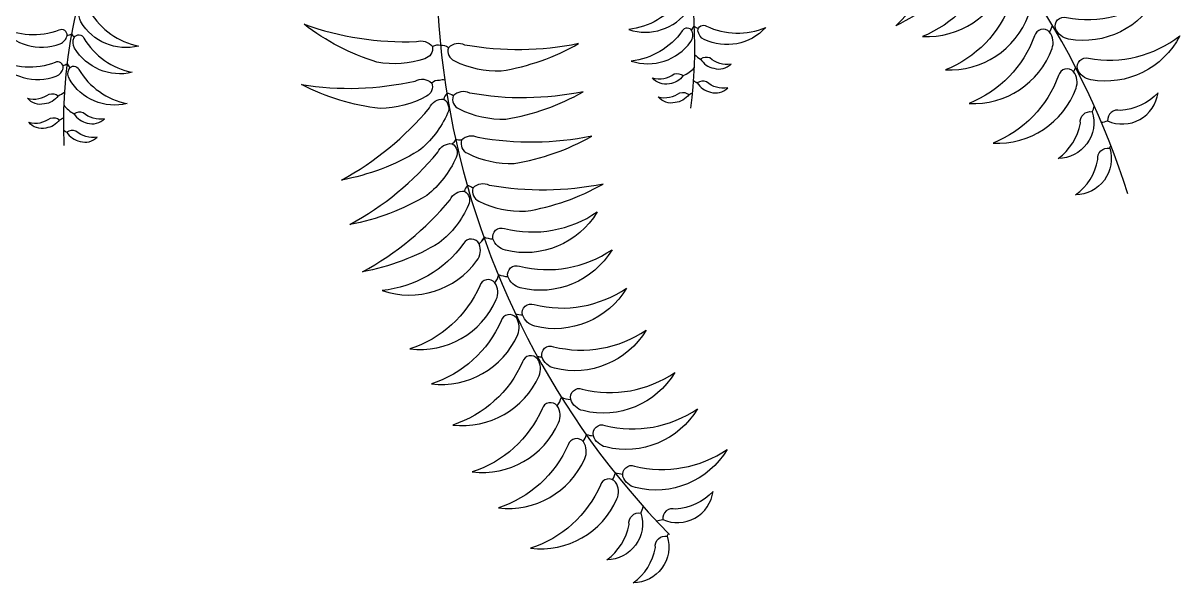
# Model space of a CAD drawing. Extents: x 220.6 to 320.1, y 139.4 to 202.4.
# Drawn here: x 226.807 to 227.691, y 182.535 to 182.963 of the extents above; entities that cross this region are included whole.
import ezdxf

# ---------------------------------------------------------------- set-up
doc = ezdxf.new("R2010")
doc.units = 0
for name, color, linetype in [('Layer1', 252, 'CONTINUOUS'), ('VEGET', 64, 'CONTINUOUS'), ('VEGET-I', 62, 'CONTINUOUS')]:
    doc.layers.add(name, color=color, linetype=linetype)

# ---------------------------------------------------------------- blocks, each defined once
blk = doc.blocks.new('Veget-04')
at = {"layer": 'VEGET'}
for points in [[(0.36386, -0.22444, -0.125095), (0.35027, -0.2584, -0.090715), (0.29994, -0.29585, 0.094652), (0.34933, -0.22445, -0.322363), (0.35815, -0.21509, -0.376832)], [(0.32022, -0.30403, 0.329965), (0.38359, -0.26219, 0.255249), (0.38175, -0.24952, 0.604197), (0.37026, -0.25249, -0.21371)], [(0.09571, -0.29872, 0.329965), (0.14119, -0.28388, 0.255249), (0.14218, -0.27587, 0.604197), (0.13471, -0.27575, -0.21371)], [(0.33771, -0.32958, 0.329965), (0.40108, -0.28774, 0.255249), (0.39924, -0.27507, 0.604197), (0.38774, -0.27804, -0.21371)], [(0.49991, -0.2724, -0.329965), (0.43185, -0.30607, -0.255249), (0.42183, -0.2981, -0.604197), (0.43018, -0.28966, 0.21371)], [(-0.27876, -0.31141, -0.329965), (-0.32285, -0.29285, -0.255249), (-0.32318, -0.28479, -0.604197), (-0.31572, -0.28529, 0.21371)], [(-0.38475, -0.29666, 0.329965), (-0.3387, -0.30961, 0.255249), (-0.33342, -0.30352, 0.604197), (-0.33957, -0.29926, -0.21371)], [(-0.06012, -0.32107, -0.125095), (-0.0966, -0.32369, -0.090715), (-0.15228, -0.29479, 0.094652), (-0.06647, -0.30799, -0.322363), (-0.0542, -0.31184, -0.376832)], [(0.09764, -0.32284, 0.329965), (0.14312, -0.308, 0.255249), (0.14411, -0.29999, 0.604197), (0.13663, -0.29988, -0.21371)], [(0.20038, -0.29727, -0.329965), (0.15341, -0.30637, -0.255249), (0.14865, -0.29985, -0.604197), (0.15513, -0.29612, 0.21371)], [(0.35578, -0.3552, 0.329965), (0.41916, -0.31336, 0.255249), (0.41731, -0.30069, 0.604197), (0.40582, -0.30365, -0.21371)], [(-0.28355, -0.33146, -0.329965), (-0.32764, -0.3129, -0.255249), (-0.32797, -0.30484, -0.604197), (-0.32051, -0.30534, 0.21371)], [(0.51684, -0.30349, -0.329965), (0.44877, -0.33716, -0.255249), (0.43876, -0.32919, -0.604197), (0.44711, -0.32075, 0.21371)], [(-0.0375, -0.32266, 0.125095), (-0.00175, -0.33037, 0.090715), (0.05743, -0.30956, -0.094652), (-0.02938, -0.31061, 0.322363), (-0.04207, -0.31269, 0.376832)], [(-0.38773, -0.32135, 0.329965), (-0.34168, -0.3343, 0.255249), (-0.3364, -0.32821, 0.604197), (-0.34255, -0.32395, -0.21371)], [(-0.28747, -0.35534, -0.329965), (-0.33156, -0.33678, -0.255249), (-0.33189, -0.32872, -0.604197), (-0.32443, -0.32922, 0.21371)], [(0.16069, -0.32835, 0.28393), (0.17393, -0.32511, -0.227693), (0.15763, -0.32049, 0.226715), (0.1506, -0.32128, 0.20945)], [(0.12677, -0.34014, -0.28393), (0.11387, -0.33576, 0.227693), (0.13051, -0.33258, -0.226715), (0.13744, -0.33398, -0.20945)], [(0.37411, -0.38548, 0.329965), (0.43749, -0.34364, 0.255249), (0.43564, -0.33097, 0.604197), (0.42415, -0.33394, -0.21371)], [(-0.05889, -0.34979, -0.125095), (-0.09427, -0.35906, -0.090715), (-0.1543, -0.34085, 0.094652), (-0.06753, -0.3381, -0.322363), (-0.05476, -0.33963, -0.376832)], [(0.15814, -0.34658, 0.28393), (0.17138, -0.34334, -0.227693), (0.15508, -0.33872, 0.226715), (0.14805, -0.33951, 0.20945)], [(-0.35076, -0.35561, -0.28393), (-0.36368, -0.35128, 0.227693), (-0.34706, -0.34803, -0.226715), (-0.34012, -0.3494, -0.20945)], [(-0.04262, -0.3626, -0.125095), (-0.06499, -0.39154, -0.090715), (-0.12366, -0.41376, 0.094652), (-0.0566, -0.35862, -0.322363), (-0.04555, -0.35204, -0.376832)], [(-0.03389, -0.35942, 0.125095), (0.00187, -0.36712, 0.090715), (0.06104, -0.34631, -0.094652), (-0.02577, -0.34736, 0.322363), (-0.03846, -0.34945, 0.376832)], [(0.13117, -0.3546, -0.28393), (0.11827, -0.35021, 0.227693), (0.13491, -0.34704, -0.226715), (0.14184, -0.34844, -0.20945)], [(0.46162, -0.36856, 0.501141), (0.50015, -0.34705, -0.193229), (0.47134, -0.36058, 0.523934)], [(-0.31793, -0.37017, 0.28393), (-0.30471, -0.36687, -0.227693), (-0.32103, -0.36232, 0.226715), (-0.32806, -0.36315, 0.20945)], [(0.44992, -0.36163, -0.501141), (0.42388, -0.39726, 0.193229), (0.44082, -0.37031, -0.523934)], [(-0.34972, -0.37399, -0.28393), (-0.36265, -0.36966, 0.227693), (-0.34602, -0.3664, -0.226715), (-0.33908, -0.36778, -0.20945)], [(-0.32351, -0.38421, 0.28393), (-0.31029, -0.38091, -0.227693), (-0.32661, -0.37637, 0.226715), (-0.33364, -0.37719, 0.20945)], [(-0.03623, -0.39653, -0.125095), (-0.0586, -0.42547, -0.090715), (-0.11727, -0.44769, 0.094652), (-0.05021, -0.39255, -0.322363), (-0.03916, -0.38597, -0.376832)], [(-0.0275, -0.39334, 0.125095), (0.00826, -0.40105, 0.090715), (0.06744, -0.38024, -0.094652), (-0.01937, -0.38129, 0.322363), (-0.03206, -0.38338, 0.376832)], [(0.46324, -0.38949, -0.501141), (0.43719, -0.42512, 0.193229), (0.45414, -0.39817, -0.523934)], [(-0.02671, -0.43276, -0.125095), (-0.04908, -0.4617, -0.090715), (-0.10774, -0.48392, 0.094652), (-0.04069, -0.42878, -0.322363), (-0.02964, -0.42219, -0.376832)], [(-0.01879, -0.42987, 0.125095), (0.01696, -0.43758, 0.090715), (0.07614, -0.41677, -0.094652), (-0.01067, -0.41782, 0.322363), (-0.02336, -0.4199, 0.376832)], [(0.0716, -0.43816, -0.329965), (0.00148, -0.46733, -0.255249), (-0.00799, -0.45872, -0.604197), (0.00089, -0.45084, 0.21371)], [(0.0716, -0.43816, -0.329965), (0.00148, -0.46733, -0.255249), (-0.00799, -0.45872, -0.604197), (0.00089, -0.45084, 0.21371)], [(-0.09263, -0.49813, 0.329965), (-0.02022, -0.47525, 0.255249), (-0.01852, -0.46256, 0.604197), (-0.03038, -0.46226, -0.21371)], [(0.08301, -0.46694, -0.329965), (0.0129, -0.49611, -0.255249), (0.00342, -0.4875, -0.604197), (0.0123, -0.47962, 0.21371)], [(-0.07143, -0.54275, 0.329965), (-0.00547, -0.50512, 0.255249), (-0.00649, -0.49236, 0.604197), (-0.01815, -0.49457, -0.21371)], [(0.09415, -0.49624, -0.329965), (0.02404, -0.52541, -0.255249), (0.01456, -0.51681, -0.604197), (0.02344, -0.50893, 0.21371)], [(-0.05506, -0.56949, 0.329965), (0.0109, -0.53186, 0.255249), (0.00989, -0.5191, 0.604197), (-0.00178, -0.52131, -0.21371)], [(0.10902, -0.52837, -0.329965), (0.0389, -0.55754, -0.255249), (0.02943, -0.54893, -0.604197), (0.03831, -0.54105, 0.21371)], [(-0.03874, -0.6009, 0.329965), (0.02722, -0.56327, 0.255249), (0.02621, -0.55051, 0.604197), (0.01455, -0.55272, -0.21371)], [(0.13098, -0.56076, -0.329965), (0.06087, -0.58993, -0.255249), (0.05139, -0.58132, -0.604197), (0.06027, -0.57344, 0.21371)], [(-0.02378, -0.63673, 0.329965), (0.04218, -0.5991, 0.255249), (0.04117, -0.58634, 0.604197), (0.02951, -0.58855, -0.21371)], [(0.14831, -0.58851, -0.329965), (0.0782, -0.61768, -0.255249), (0.06872, -0.60908, -0.604197), (0.0776, -0.6012, 0.21371)], [(-0.0038, -0.66415, 0.329965), (0.06216, -0.62652, 0.255249), (0.06115, -0.61376, 0.604197), (0.04949, -0.61597, -0.21371)], [(0.17094, -0.61955, -0.329965), (0.10083, -0.64872, -0.255249), (0.09135, -0.64011, -0.604197), (0.10023, -0.63224, 0.21371)], [(0.02079, -0.69503, 0.329965), (0.08675, -0.6574, 0.255249), (0.08574, -0.64464, 0.604197), (0.07408, -0.64685, -0.21371)], [(0.12168, -0.67307, 0.501141), (0.16022, -0.65156, -0.193229), (0.1314, -0.66509, 0.523934)], [(0.10508, -0.66822, -0.501141), (0.07903, -0.70385, 0.193229), (0.09597, -0.6769, -0.523934)], [(0.12523, -0.68585, -0.501141), (0.09918, -0.72148, 0.193229), (0.11612, -0.69452, -0.523934)]]:
    blk.add_lwpolyline(points, format="xyb", close=True, dxfattribs=at)
at = {"layer": 'VEGET-I'}
for centre, radius, start, end in [((0.5733, -0.2478), 0.62454, 156.93725, 224.36862), ((-0.11802, -0.61369), 0.62454, 17.65562, 79.08497), ((0.05728, -0.37148), 0.39346, 119.84216, 182.30765), ((-0.24726, -0.31038), 0.39346, 352.94359, 30.62073), ((0.13464, -0.28939), 0.0131, 312.3789, 328.08295), ((0.15313, -0.28548), 0.0131, 235.74779, 251.7707), ((0.3996, -0.28981), 0.02079, 328.44209, 343.43816), ((0.3996, -0.28981), 0.02079, 328.44209, 343.43816), ((0.42135, -0.27731), 0.02079, 268.79362, 271.30878), ((0.42135, -0.27731), 0.02079, 268.79362, 271.30878), ((-0.33637, -0.29063), 0.0131, 283.05393, 299.50345), ((-0.31826, -0.29605), 0.0131, 207.16829, 222.16436), ((-0.05021, -0.31782), 0.00719, 72.4688, 123.70934), ((-0.04686, -0.31806), 0.00719, 48.23161, 99.47214), ((0.166, -0.29507), 0.0304, 229.18173, 239.55779), ((-0.33968, -0.31352), 0.0131, 283.48055, 299.50345), ((-0.32157, -0.31894), 0.0131, 207.16829, 222.87234), ((0.1244, -0.30653), 0.0304, 295.41611, 314.7714), ((0.41793, -0.32009), 0.02079, 328.44209, 338.26172), ((0.41793, -0.32009), 0.02079, 328.44209, 338.26172), ((0.43828, -0.3084), 0.02079, 269.10707, 271.30878), ((-0.04974, -0.34478), 0.00719, 83.03443, 134.27496), ((-0.04641, -0.3444), 0.00719, 76.95377, 110.03777), ((0.16345, -0.3133), 0.0304, 233.24472, 239.55779), ((-0.3533, -0.322), 0.0304, 295.69346, 306.06951), ((-0.03843, -0.35305), 0.00719, 130.92764, 171.89176), ((-0.04325, -0.35481), 0.00719, 48.23161, 89.19572), ((0.12879, -0.32098), 0.0304, 295.41611, 301.10257), ((-0.31278, -0.33687), 0.0304, 220.47984, 239.83513), ((0.40235, -0.3418), 0.05154, 337.37265, 342.44189), ((-0.35226, -0.34038), 0.0304, 295.69346, 302.00652), ((0.44773, -0.31893), 0.05154, 280.21522, 285.63267), ((-0.31836, -0.35091), 0.0304, 234.14867, 239.83513), ((-0.04235, -0.38034), 0.00647, 299.49521, 335.96511), ((-0.05387, -0.59617), 0.2139, 84.14984, 85.32666), ((0.41567, -0.36967), 0.05154, 337.37265, 339.90776), ((-0.02252, -0.42321), 0.00719, 134.68588, 171.89176), ((-0.02815, -0.42526), 0.00719, 48.23161, 85.43749), ((-0.03258, -0.44724), 0.02079, 312.54325, 332.74903), ((-0.03258, -0.44724), 0.02079, 312.54325, 328.76429), ((-0.00712, -0.43795), 0.02079, 247.37434, 267.58012), ((-0.00712, -0.43795), 0.02079, 247.37434, 267.58012), ((-0.02346, -0.48035), 0.02079, 324.71343, 344.91921), ((-0.02346, -0.48035), 0.02079, 324.71343, 344.91921), ((0.0043, -0.46673), 0.02079, 247.37434, 267.58012), ((0.0043, -0.46673), 0.02079, 247.37434, 267.58012), ((0.01544, -0.49603), 0.02079, 252.58405, 267.58012), ((0.01544, -0.49603), 0.02079, 252.58405, 267.58012), ((-0.00709, -0.50709), 0.02079, 324.71343, 327.22859), ((-0.00709, -0.50709), 0.02079, 324.71343, 327.22859), ((0.03031, -0.52816), 0.02079, 257.7605, 267.58012), ((0.03031, -0.52816), 0.02079, 257.7605, 267.58012), ((0.00924, -0.5385), 0.02079, 324.71343, 326.91514), ((0.0242, -0.57433), 0.02079, 324.71343, 344.91921), ((0.05227, -0.56055), 0.02079, 247.37434, 267.58012), ((0.0433, -0.60273), 0.02079, 328.46969, 344.91921), ((0.0696, -0.5883), 0.02079, 252.58405, 267.58012), ((0.06548, -0.63198), 0.02079, 328.89631, 344.91921), ((0.09178, -0.61755), 0.02079, 252.58405, 268.2881), ((0.05751, -0.6484), 0.05154, 337.37265, 343.3668), ((0.1078, -0.62344), 0.05154, 280.21522, 285.63267), ((0.07766, -0.66602), 0.05154, 337.37265, 339.90776)]:
    blk.add_arc(centre, radius, start, end, dxfattribs=at)

msp = doc.modelspace()

# ---------------------------------------------------------------- block references
at = {"layer": 'Layer1', "color": 252}
msp.add_blockref('Veget-04', (227.17434, 183.25681), dxfattribs=at)

doc.saveas('drawing.dxf')
